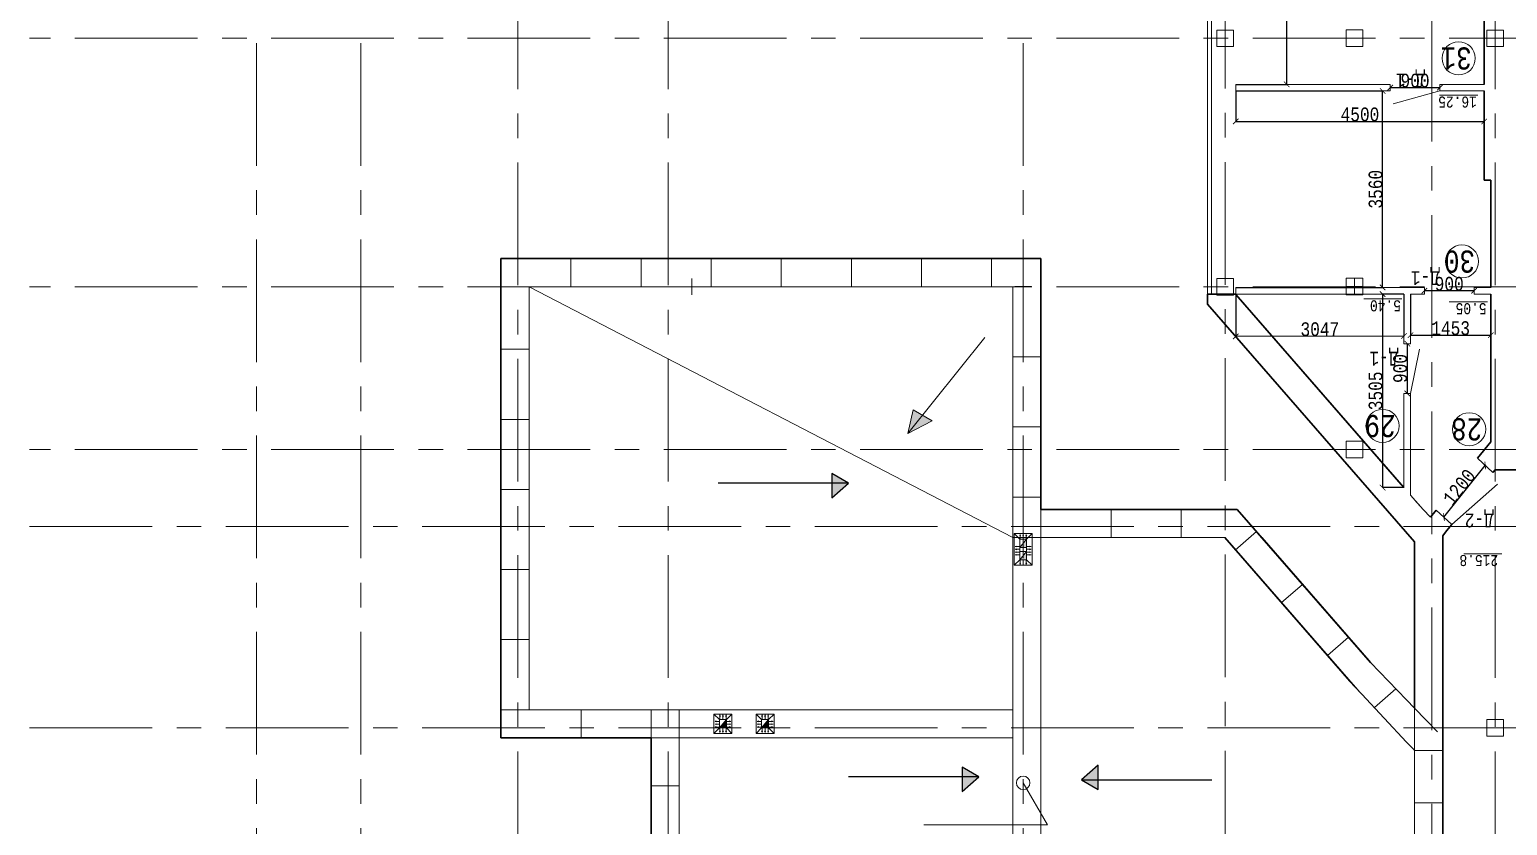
# Model space of a CAD drawing. Header units: millimetres. Extents: x -689206 to 4969298, y -1019800 to 703299.
# Drawn here: x 332347 to 359119, y -940969 to -926549 of the extents above; entities that cross this region are included whole.
import ezdxf

# ---------------------------------------------------------------- set-up
doc = ezdxf.new("R2010")
doc.units = ezdxf.units.MM
doc.linetypes.add('JIS_02_4.0', pattern=[5.5, 4, -1.5])
doc.linetypes.add('осеваяX2', pattern=[101.6, 63.5, -12.7, 12.7, -12.7])
doc.layers.add('кровля', color=211, linetype='Continuous')
doc.layers.add('четотам', color=7, linetype='Continuous')
for name, color, linetype, lineweight in [('несущие', 7, 'Continuous', 30), ('РАЗМЕРЫ', 7, 'Continuous', 9), ('сваи', 7, 'JIS_02_4.0', 30), ('стены', 7, 'Continuous', 20)]:
    doc.layers.add(name, color=color, linetype=linetype, lineweight=lineweight)
doc.styles.add('Аннотативный', font='isocteur.ttf', dxfattribs={"width": 0.7, "height": 250})
doc.dimstyles.new('Аннотативный', dxfattribs={"dimscale": 0, "dimtxt": 250, "dimasz": 100, "dimexe": 1.25, "dimexo": 0.625, "dimtad": 1, "dimdec": 0, "dimtxsty": 'Аннотативный', "dimblk": 'ARCHTICK', "dimcen": 2.5, "dimadec": 0, "dimazin": 0, "dimtfac": 1, "dimtdec": 0, "dimtmove": 0, "dimatfit": 3, "dimfxl": 1, "dimarcsym": 0})

# ---------------------------------------------------------------- blocks, each defined once
blk = doc.blocks.new('_ArchTick')
at = {"color": 0, "linetype": 'ByBlock', "const_width": 0.15}
blk.add_lwpolyline([(-0.5, -0.5), (0.5, 0.5)], dxfattribs=at)
blk = doc.blocks.new('*D4292')
at = {"layer": 'Defpoints', "color": 0, "lineweight": 5, "transparency": 16777216}
for p in [(357244, -931342), (356857, -934848), (357244, -934848)]:
    blk.add_point(p, dxfattribs=at)
at = {"layer": 'стены', "color": 0, "lineweight": -2, "transparency": 16777216}
for p, q in [((357243, -931342), (356855, -931342)), ((356857, -931342), (356857, -934848)), ((357243, -934848), (356855, -934848))]:
    blk.add_line(p, q, dxfattribs=at)
at = {"layer": 'стены', "color": 0, "lineweight": -2, "transparency": 16777216, "xscale": 100, "yscale": 100, "zscale": 100}
for p, rotation in [((356857, -931342), 90), ((356857, -934848), 270)]:
    blk.add_blockref('_ArchTick', p, dxfattribs=dict(at, rotation=rotation))
at = {"layer": 'стены', "color": 0, "lineweight": 5, "transparency": 16777216, "insert": (356731, -933095), "char_height": 250, "attachment_point": 5, "rotation": 90, "style": 'Аннотативный'}
blk.add_mtext('3505', dxfattribs=at)
blk = doc.blocks.new('*D4293')
at = {"layer": 'Defpoints', "color": 0, "lineweight": 5, "transparency": 16777216}
for p in [(354197, -931349), (357244, -931342), (354198, -932109)]:
    blk.add_point(p, dxfattribs=at)
at = {"layer": 'стены', "color": 0, "lineweight": -2, "transparency": 16777216}
for p, q in [((354197, -931350), (354198, -932110)), ((357244, -931343), (357245, -932104)), ((357245, -932102), (354198, -932109))]:
    blk.add_line(p, q, dxfattribs=at)
at = {"layer": 'стены', "color": 0, "lineweight": -2, "transparency": 16777216, "xscale": 100, "yscale": 100, "zscale": 100}
for p, rotation in [((354198, -932109), 180.1306317100901), ((357245, -932102), 0.13063171009013)]:
    blk.add_blockref('_ArchTick', p, dxfattribs=dict(at, rotation=rotation))
at = {"layer": 'стены', "color": 0, "lineweight": 5, "transparency": 16777216, "insert": (355721, -931980), "char_height": 250, "attachment_point": 5, "rotation": 0.1306, "style": 'Аннотативный'}
blk.add_mtext('3047', dxfattribs=at)
blk = doc.blocks.new('*D4294')
at = {"layer": 'Defpoints', "color": 0, "lineweight": 5, "transparency": 16777216}
for p in [(357364, -931342), (358817, -931342), (358817, -932086)]:
    blk.add_point(p, dxfattribs=at)
at = {"layer": 'стены', "color": 0, "lineweight": -2, "transparency": 16777216}
for p, q in [((357364, -931343), (357364, -932087)), ((358817, -931343), (358817, -932087)), ((357364, -932086), (358817, -932086))]:
    blk.add_line(p, q, dxfattribs=at)
at = {"layer": 'стены', "color": 0, "lineweight": -2, "transparency": 16777216, "xscale": 100, "yscale": 100, "zscale": 100, "rotation": 180}
blk.add_blockref('_ArchTick', (357364, -932086), dxfattribs=at)
at = {"layer": 'стены', "color": 0, "lineweight": -2, "transparency": 16777216, "xscale": 100, "yscale": 100, "zscale": 100}
blk.add_blockref('_ArchTick', (358817, -932086), dxfattribs=at)
at = {"layer": 'стены', "color": 0, "lineweight": 5, "transparency": 16777216, "insert": (358090, -931960), "char_height": 250, "attachment_point": 5, "style": 'Аннотативный'}
blk.add_mtext('1453', dxfattribs=at)
blk = doc.blocks.new('*D4295')
at = {"layer": 'Defpoints', "color": 0, "lineweight": 5, "transparency": 16777216}
for p in [(354197, -927662), (356857, -927662), (354197, -931222)]:
    blk.add_point(p, dxfattribs=at)
at = {"layer": 'стены', "color": 0, "lineweight": -2, "transparency": 16777216}
for p, q in [((354197, -927662), (356858, -927662)), ((356857, -931222), (356857, -927662)), ((354197, -931222), (356858, -931222))]:
    blk.add_line(p, q, dxfattribs=at)
at = {"layer": 'стены', "color": 0, "lineweight": -2, "transparency": 16777216, "xscale": 100, "yscale": 100, "zscale": 100}
for p, rotation in [((356857, -927662), 90), ((356857, -931222), 270)]:
    blk.add_blockref('_ArchTick', p, dxfattribs=dict(at, rotation=rotation))
at = {"layer": 'стены', "color": 0, "lineweight": 5, "transparency": 16777216, "insert": (356731, -929442), "char_height": 250, "attachment_point": 5, "rotation": 90, "style": 'Аннотативный'}
blk.add_mtext('3560', dxfattribs=at)
blk = doc.blocks.new('*D4296')
at = {"layer": 'Defpoints', "color": 0, "lineweight": 5, "transparency": 16777216}
for p in [(354197, -927662), (358697, -927662), (358697, -928214)]:
    blk.add_point(p, dxfattribs=at)
at = {"layer": 'стены', "color": 0, "lineweight": -2, "transparency": 16777216}
for p, q in [((354197, -927662), (354197, -928215)), ((358697, -927662), (358697, -928215)), ((354197, -928214), (358697, -928214))]:
    blk.add_line(p, q, dxfattribs=at)
at = {"layer": 'стены', "color": 0, "lineweight": -2, "transparency": 16777216, "xscale": 100, "yscale": 100, "zscale": 100, "rotation": 180}
blk.add_blockref('_ArchTick', (354197, -928214), dxfattribs=at)
at = {"layer": 'стены', "color": 0, "lineweight": -2, "transparency": 16777216, "xscale": 100, "yscale": 100, "zscale": 100}
blk.add_blockref('_ArchTick', (358697, -928214), dxfattribs=at)
at = {"layer": 'стены', "color": 0, "lineweight": 5, "transparency": 16777216, "insert": (356447, -928088), "char_height": 250, "attachment_point": 5, "style": 'Аннотативный'}
blk.add_mtext('4500', dxfattribs=at)
blk = doc.blocks.new('*D4302')
at = {"layer": 'Defpoints', "color": 0, "lineweight": 5, "transparency": 16777216}
for p in [(357304, -932240), (357304, -933140), (357304, -933140)]:
    blk.add_point(p, dxfattribs=at)
at = {"layer": 'стены', "color": 0, "lineweight": -2, "transparency": 16777216}
for p, q in [((357303, -932240), (357302, -932240)), ((357304, -932240), (357304, -933140)), ((357303, -933140), (357302, -933140))]:
    blk.add_line(p, q, dxfattribs=at)
at = {"layer": 'стены', "color": 0, "lineweight": -2, "transparency": 16777216, "xscale": 100, "yscale": 100, "zscale": 100}
for p, rotation in [((357304, -932240), 90), ((357304, -933140), 270)]:
    blk.add_blockref('_ArchTick', p, dxfattribs=dict(at, rotation=rotation))
at = {"layer": 'стены', "color": 0, "lineweight": 5, "transparency": 16777216, "insert": (357178, -932690), "char_height": 250, "attachment_point": 5, "rotation": 90, "style": 'Аннотативный'}
blk.add_mtext('900', dxfattribs=at)
blk = doc.blocks.new('*D4303')
at = {"layer": 'Defpoints', "color": 0, "lineweight": 5, "transparency": 16777216}
for p in [(357614, -931282), (357614, -931282), (358514, -931282)]:
    blk.add_point(p, dxfattribs=at)
at = {"layer": 'стены', "color": 0, "lineweight": -2, "transparency": 16777216}
for p, q in [((357614, -931282), (357614, -931281)), ((358514, -931282), (357614, -931282)), ((358514, -931282), (358514, -931281))]:
    blk.add_line(p, q, dxfattribs=at)
at = {"layer": 'стены', "color": 0, "lineweight": -2, "transparency": 16777216, "xscale": 100, "yscale": 100, "zscale": 100, "rotation": 180}
blk.add_blockref('_ArchTick', (357614, -931282), dxfattribs=at)
at = {"layer": 'стены', "color": 0, "lineweight": -2, "transparency": 16777216, "xscale": 100, "yscale": 100, "zscale": 100}
blk.add_blockref('_ArchTick', (358514, -931282), dxfattribs=at)
at = {"layer": 'стены', "color": 0, "lineweight": 5, "transparency": 16777216, "insert": (358064, -931157), "char_height": 250, "attachment_point": 5, "style": 'Аннотативный'}
blk.add_mtext('900', dxfattribs=at)
blk = doc.blocks.new('*D4304')
at = {"layer": 'Defpoints', "color": 0, "lineweight": 5, "transparency": 16777216}
for p in [(356995, -927602), (356995, -927602), (357895, -927602)]:
    blk.add_point(p, dxfattribs=at)
at = {"layer": 'стены', "color": 0, "lineweight": -2, "transparency": 16777216}
for p, q in [((356995, -927601), (356995, -927601)), ((357895, -927602), (356995, -927602)), ((357895, -927601), (357895, -927601))]:
    blk.add_line(p, q, dxfattribs=at)
at = {"layer": 'стены', "color": 0, "lineweight": -2, "transparency": 16777216, "xscale": 100, "yscale": 100, "zscale": 100, "rotation": 180}
blk.add_blockref('_ArchTick', (356995, -927602), dxfattribs=at)
at = {"layer": 'стены', "color": 0, "lineweight": -2, "transparency": 16777216, "xscale": 100, "yscale": 100, "zscale": 100}
blk.add_blockref('_ArchTick', (357895, -927602), dxfattribs=at)
at = {"layer": 'стены', "color": 0, "lineweight": 5, "transparency": 16777216, "insert": (357445, -927476), "char_height": 250, "attachment_point": 5, "style": 'Аннотативный'}
blk.add_mtext('900', dxfattribs=at)
blk = doc.blocks.new('*D4350')
at = {"layer": 'Defpoints', "color": 0, "linetype": 'ByBlock', "lineweight": 5, "transparency": 16777216}
for p in [(358717, -934446), (358717, -934446), (357969, -935385)]:
    blk.add_point(p, dxfattribs=at)
at = {"layer": 'РАЗМЕРЫ', "color": 0, "linetype": 'ByBlock', "lineweight": -2, "transparency": 16777216}
for p, q in [((357969, -935385), (358717, -934446)), ((358717, -934446), (358716, -934445)), ((357969, -935384), (357968, -935384))]:
    blk.add_line(p, q, dxfattribs=at)
at = {"layer": 'РАЗМЕРЫ', "color": 0, "linetype": 'ByBlock', "lineweight": -2, "transparency": 16777216, "xscale": 100, "yscale": 100, "zscale": 100}
for p, rotation in [((358717, -934446), 51.4509004061671), ((357969, -935385), 231.4509004061671)]:
    blk.add_blockref('_ArchTick', p, dxfattribs=dict(at, rotation=rotation))
at = {"layer": 'РАЗМЕРЫ', "color": 0, "linetype": 'ByBlock', "lineweight": 5, "transparency": 16777216, "insert": (358245, -934837), "char_height": 250, "attachment_point": 5, "rotation": 51.4509, "style": 'Аннотативный'}
blk.add_mtext('1200', dxfattribs=at)
blk = doc.blocks.new('*D4373')
at = {"layer": 'Defpoints', "color": 0, "linetype": 'ByBlock', "lineweight": 5, "transparency": 16777216}
for p in [(353687, -923906), (354197, -927542), (355119, -927542)]:
    blk.add_point(p, dxfattribs=at)
at = {"layer": 'РАЗМЕРЫ', "color": 0, "linetype": 'ByBlock', "lineweight": -2, "transparency": 16777216}
for p, q in [((353687, -923906), (355120, -923906)), ((355119, -923906), (355119, -927542)), ((354197, -927542), (355120, -927542))]:
    blk.add_line(p, q, dxfattribs=at)
at = {"layer": 'РАЗМЕРЫ', "color": 0, "linetype": 'ByBlock', "lineweight": -2, "transparency": 16777216, "xscale": 100, "yscale": 100, "zscale": 100}
for p, rotation in [((355119, -923906), 90), ((355119, -927542), 270)]:
    blk.add_blockref('_ArchTick', p, dxfattribs=dict(at, rotation=rotation))
at = {"layer": 'РАЗМЕРЫ', "color": 0, "linetype": 'ByBlock', "lineweight": 5, "transparency": 16777216, "insert": (354993, -925724), "char_height": 250, "attachment_point": 5, "rotation": 90, "style": 'Аннотативный'}
blk.add_mtext('3640', dxfattribs=at)

msp = doc.modelspace()

# ---------------------------------------------------------------- hatches: boundary and pattern name
at = {"layer": 'кровля', "lineweight": 15}
h = msp.add_hatch(color=7, dxfattribs=at)
h.dxf.hatch_style = 1
h.paths.add_polyline_path([(350202.8, -935914.5), (350226.4, -935922.6), (350226.4, -935914.5)])
h.paths.add_polyline_path([(350202.8, -935914.5), (350226.4, -935914.5), (350226.4, -935906.4)])
h = msp.add_hatch(color=7, dxfattribs=at)
h.dxf.hatch_style = 1
h.paths.add_polyline_path([(350226.4, -935965.7), (350226.4, -935957.6), (350202.8, -935965.7)])
h.paths.add_polyline_path([(350226.4, -935973.9), (350226.4, -935965.7), (350202.8, -935965.7)])
h = msp.add_hatch(color=7, dxfattribs=at)
h.dxf.hatch_style = 1
h.paths.add_polyline_path([(350291.4, -935720.8), (350299.6, -935720.8), (350291.4, -935697.2)])
h.paths.add_polyline_path([(350283.3, -935720.8), (350291.4, -935720.8), (350291.4, -935697.2)])
h = msp.add_hatch(color=7, dxfattribs=at)
h.dxf.hatch_style = 1
h.paths.add_polyline_path([(350346.7, -935697.2), (350338.6, -935720.8), (350346.7, -935720.8)])
h.paths.add_polyline_path([(350346.7, -935697.2), (350346.7, -935720.8), (350354.9, -935720.8)])
h = msp.add_hatch(color=7, dxfattribs=at)
h.dxf.hatch_style = 1
h.paths.add_polyline_path([(350402, -935697.2), (350393.9, -935720.8), (350402, -935720.8)])
h.paths.add_polyline_path([(350402, -935697.2), (350402, -935720.8), (350410.2, -935720.8)])
h = msp.add_hatch(color=7, dxfattribs=at)
h.dxf.hatch_style = 1
h.paths.add_polyline_path([(350467.1, -935914.5), (350467.1, -935922.6), (350490.7, -935914.5)])
h.paths.add_polyline_path([(350467.1, -935906.4), (350467.1, -935914.5), (350490.7, -935914.5)])
h = msp.add_hatch(color=7, dxfattribs=at)
h.dxf.hatch_style = 1
h.paths.add_polyline_path([(350490.7, -935965.7), (350467.1, -935957.6), (350467.1, -935965.7)])
h.paths.add_polyline_path([(350490.7, -935965.7), (350467.1, -935965.7), (350467.1, -935973.9)])
h = msp.add_hatch(color=7, dxfattribs=at)
h.dxf.hatch_style = 1
h.paths.add_polyline_path([(350226.4, -936017), (350226.4, -936008.9), (350202.8, -936017)])
h.paths.add_polyline_path([(350226.4, -936025.1), (350226.4, -936017), (350202.8, -936017)])
h = msp.add_hatch(color=7, dxfattribs=at)
h.dxf.hatch_style = 1
h.paths.add_polyline_path([(350226.4, -936066.8), (350226.4, -936058.6), (350202.8, -936066.8)])
h.paths.add_polyline_path([(350226.4, -936074.9), (350226.4, -936066.8), (350202.8, -936066.8)])
h = msp.add_hatch(color=7, dxfattribs=at)
h.dxf.hatch_style = 1
h.paths.add_polyline_path([(350291.4, -936241.1), (350299.6, -936217.5), (350291.4, -936217.5)])
h.paths.add_polyline_path([(350291.4, -936241.1), (350291.4, -936217.5), (350283.3, -936217.5)])
h = msp.add_hatch(color=7, dxfattribs=at)
h.dxf.hatch_style = 1
h.paths.add_polyline_path([(350346.7, -936217.5), (350338.6, -936217.5), (350346.7, -936241.1)])
h.paths.add_polyline_path([(350354.9, -936217.5), (350346.7, -936217.5), (350346.7, -936241.1)])
h = msp.add_hatch(color=7, dxfattribs=at)
h.dxf.hatch_style = 1
h.paths.add_polyline_path([(350402, -936217.5), (350393.9, -936217.5), (350402, -936241.1)])
h.paths.add_polyline_path([(350410.2, -936217.5), (350402, -936217.5), (350402, -936241.1)])
h = msp.add_hatch(color=7, dxfattribs=at)
h.dxf.hatch_style = 1
h.paths.add_polyline_path([(350490.7, -936017), (350467.1, -936008.9), (350467.1, -936017)])
h.paths.add_polyline_path([(350490.7, -936017), (350467.1, -936017), (350467.1, -936025.1)])
h = msp.add_hatch(color=7, dxfattribs=at)
h.dxf.hatch_style = 1
h.paths.add_polyline_path([(350490.7, -936066.8), (350467.1, -936058.6), (350467.1, -936066.8)])
h.paths.add_polyline_path([(350490.7, -936066.8), (350467.1, -936066.8), (350467.1, -936074.9)])
at = {"layer": 'кровля', "lineweight": 15, "true_color": 0x000000}
h = msp.add_hatch(color=18, dxfattribs=at)
h.dxf.hatch_style = 1
h.paths.add_polyline_path([(344763.8, -939083), (344787.5, -939091.1), (344787.5, -939083)])
h.paths.add_polyline_path([(344763.8, -939083), (344787.5, -939083), (344787.5, -939074.8)])
h = msp.add_hatch(color=18, dxfattribs=at)
h.dxf.hatch_style = 1
h.paths.add_polyline_path([(344787.5, -939134.2), (344787.5, -939126.1), (344763.8, -939134.2)])
h.paths.add_polyline_path([(344787.5, -939142.4), (344787.5, -939134.2), (344763.8, -939134.2)])
h = msp.add_hatch(color=18, dxfattribs=at)
h.dxf.hatch_style = 1
h.paths.add_polyline_path([(344852.5, -938990.8), (344860.6, -938990.8), (344852.5, -938967.2)])
h.paths.add_polyline_path([(344844.4, -938990.8), (344852.5, -938990.8), (344852.5, -938967.2)])
h = msp.add_hatch(color=18, dxfattribs=at)
h.dxf.hatch_style = 1
h.paths.add_polyline_path([(344899.7, -938990.8), (344907.8, -938990.8), (344907.8, -938967.2)])
h.paths.add_polyline_path([(344907.8, -938990.8), (344915.9, -938990.8), (344907.8, -938967.2)])
h = msp.add_hatch(color=18, dxfattribs=at)
h.dxf.hatch_style = 1
h.paths.add_polyline_path([(344954.9, -938990.8), (344963.1, -938990.8), (344963.1, -938967.2)])
h.paths.add_polyline_path([(344963.1, -938990.8), (344971.2, -938990.8), (344963.1, -938967.2)])
h = msp.add_hatch(color=18, dxfattribs=at)
h.dxf.hatch_style = 1
h.paths.add_polyline_path([(345028.1, -939083), (345028.1, -939091.1), (345051.8, -939083)])
h.paths.add_polyline_path([(345028.1, -939074.8), (345028.1, -939083), (345051.8, -939083)])
h = msp.add_hatch(color=18, dxfattribs=at)
h.dxf.hatch_style = 1
h.paths.add_polyline_path([(345051.8, -939134.2), (345028.1, -939126.1), (345028.1, -939134.2)])
h.paths.add_polyline_path([(345051.8, -939134.2), (345028.1, -939134.2), (345028.1, -939142.4)])
h = msp.add_hatch(color=18, dxfattribs=at)
h.dxf.hatch_style = 1
h.paths.add_polyline_path([(345526.8, -939083), (345550.5, -939091.1), (345550.5, -939083)])
h.paths.add_polyline_path([(345526.8, -939083), (345550.5, -939083), (345550.5, -939074.8)])
h = msp.add_hatch(color=18, dxfattribs=at)
h.dxf.hatch_style = 1
h.paths.add_polyline_path([(345550.5, -939134.2), (345550.5, -939126.1), (345526.8, -939134.2)])
h.paths.add_polyline_path([(345550.5, -939142.4), (345550.5, -939134.2), (345526.8, -939134.2)])
h = msp.add_hatch(color=18, dxfattribs=at)
h.dxf.hatch_style = 1
h.paths.add_polyline_path([(345615.5, -938990.8), (345623.6, -938990.8), (345615.5, -938967.2)])
h.paths.add_polyline_path([(345607.4, -938990.8), (345615.5, -938990.8), (345615.5, -938967.2)])
h = msp.add_hatch(color=18, dxfattribs=at)
h.dxf.hatch_style = 1
h.paths.add_polyline_path([(345662.7, -938990.8), (345670.8, -938990.8), (345670.8, -938967.2)])
h.paths.add_polyline_path([(345670.8, -938990.8), (345678.9, -938990.8), (345670.8, -938967.2)])
h = msp.add_hatch(color=18, dxfattribs=at)
h.dxf.hatch_style = 1
h.paths.add_polyline_path([(345717.9, -938990.8), (345726.1, -938990.8), (345726.1, -938967.2)])
h.paths.add_polyline_path([(345726.1, -938990.8), (345734.2, -938990.8), (345726.1, -938967.2)])
h = msp.add_hatch(color=18, dxfattribs=at)
h.dxf.hatch_style = 1
h.paths.add_polyline_path([(345791.1, -939083), (345791.1, -939091.1), (345814.8, -939083)])
h.paths.add_polyline_path([(345791.1, -939074.8), (345791.1, -939083), (345814.8, -939083)])
h = msp.add_hatch(color=18, dxfattribs=at)
h.dxf.hatch_style = 1
h.paths.add_polyline_path([(345814.8, -939134.2), (345791.1, -939126.1), (345791.1, -939134.2)])
h.paths.add_polyline_path([(345814.8, -939134.2), (345791.1, -939134.2), (345791.1, -939142.4)])
h = msp.add_hatch(color=18, dxfattribs=at)
h.dxf.hatch_style = 1
h.paths.add_polyline_path([(344787.5, -939185.5), (344787.5, -939177.3), (344763.8, -939185.5)])
h.paths.add_polyline_path([(344787.5, -939193.6), (344787.5, -939185.5), (344763.8, -939185.5)])
h = msp.add_hatch(color=18, dxfattribs=at)
h.dxf.hatch_style = 1
h.paths.add_polyline_path([(344852.5, -939284.8), (344860.6, -939261.2), (344852.5, -939261.2)])
h.paths.add_polyline_path([(344852.5, -939284.8), (344852.5, -939261.2), (344844.4, -939261.2)])
h = msp.add_hatch(color=18, dxfattribs=at)
h.dxf.hatch_style = 1
h.paths.add_polyline_path([(344907.8, -939261.2), (344899.7, -939261.2), (344907.8, -939284.8)])
h.paths.add_polyline_path([(344915.9, -939261.2), (344907.8, -939261.2), (344907.8, -939284.8)])
h = msp.add_hatch(color=18, dxfattribs=at)
h.dxf.hatch_style = 1
h.paths.add_polyline_path([(344963.1, -939261.2), (344954.9, -939261.2), (344963.1, -939284.8)])
h.paths.add_polyline_path([(344971.2, -939261.2), (344963.1, -939261.2), (344963.1, -939284.8)])
h = msp.add_hatch(color=18, dxfattribs=at)
h.dxf.hatch_style = 1
h.paths.add_polyline_path([(345051.8, -939185.5), (345028.1, -939177.3), (345028.1, -939185.5)])
h.paths.add_polyline_path([(345051.8, -939185.5), (345028.1, -939185.5), (345028.1, -939193.6)])
h = msp.add_hatch(color=18, dxfattribs=at)
h.dxf.hatch_style = 1
h.paths.add_polyline_path([(345550.5, -939185.5), (345550.5, -939177.3), (345526.8, -939185.5)])
h.paths.add_polyline_path([(345550.5, -939193.6), (345550.5, -939185.5), (345526.8, -939185.5)])
h = msp.add_hatch(color=18, dxfattribs=at)
h.dxf.hatch_style = 1
h.paths.add_polyline_path([(345615.5, -939284.8), (345623.6, -939261.2), (345615.5, -939261.2)])
h.paths.add_polyline_path([(345615.5, -939284.8), (345615.5, -939261.2), (345607.4, -939261.2)])
h = msp.add_hatch(color=18, dxfattribs=at)
h.dxf.hatch_style = 1
h.paths.add_polyline_path([(345670.8, -939261.2), (345662.7, -939261.2), (345670.8, -939284.8)])
h.paths.add_polyline_path([(345678.9, -939261.2), (345670.8, -939261.2), (345670.8, -939284.8)])
h = msp.add_hatch(color=18, dxfattribs=at)
h.dxf.hatch_style = 1
h.paths.add_polyline_path([(345726.1, -939261.2), (345717.9, -939261.2), (345726.1, -939284.8)])
h.paths.add_polyline_path([(345734.2, -939261.2), (345726.1, -939261.2), (345726.1, -939284.8)])
h = msp.add_hatch(color=18, dxfattribs=at)
h.dxf.hatch_style = 1
h.paths.add_polyline_path([(345814.8, -939185.5), (345791.1, -939177.3), (345791.1, -939185.5)])
h.paths.add_polyline_path([(345814.8, -939185.5), (345791.1, -939185.5), (345791.1, -939193.6)])
at = {"layer": 'РАЗМЕРЫ', "lineweight": 20, "ltscale": 150}
h = msp.add_hatch(color=256, dxfattribs=at)
h.dxf.hatch_style = 1
h.paths.add_polyline_path([(350284.2, -936156), (350409.2, -936156), (350409.2, -936006)])
h.paths.add_polyline_path([(350284.2, -935932.3), (350409.2, -935932.3), (350409.2, -935782.3)])
h = msp.add_hatch(color=256, dxfattribs=at)
h.dxf.hatch_style = 1
h.paths.add_polyline_path([(344845.3, -939201), (344970.3, -939201), (344970.3, -939051)])
h = msp.add_hatch(color=256, dxfattribs=at)
h.dxf.hatch_style = 1
h.paths.add_polyline_path([(345608.3, -939201), (345733.3, -939201), (345733.3, -939051)])
at = {"layer": 'сваи', "lineweight": 20, "ltscale": 15000}
h = msp.add_hatch(color=256, dxfattribs=at)
h.dxf.hatch_style = 1
h.paths.add_polyline_path([(348486.9, -952893), (348587.8, -952718.2), (348254.7, -952450.2)])
h.paths.add_polyline_path([(348587.8, -952718.2), (348684.7, -952550.2), (348254.7, -952450.2)])
h.paths.add_polyline_path([(346879.2, -951600.2), (347183.2, -951600.2), (346879.2, -951424.7)])
h.paths.add_polyline_path([(346879.2, -951865), (347183.2, -951600.2), (346879.2, -951600.2)])
h.paths.add_polyline_path([(348691.1, -946179.2), (349059.5, -945907.4), (348691.1, -945907.4)])
h.paths.add_polyline_path([(348691.1, -945907.4), (349059.5, -945907.4), (348691.1, -945694.7)])
h.paths.add_polyline_path([(352017.6, -946228.5), (352017.6, -945952.1), (351539, -945952.1)])
h.paths.add_polyline_path([(351539, -945952.1), (352017.6, -945952.1), (352017.6, -945716.7)])
h.paths.add_polyline_path([(349239.2, -940090.2), (349543.2, -940090.2), (349239.2, -939914.7)])
h.paths.add_polyline_path([(349239.2, -940355), (349543.2, -940090.2), (349239.2, -940090.2)])
h.paths.add_polyline_path([(351705.9, -940317.4), (351705.9, -940141.9), (351401.9, -940141.9)])
h.paths.add_polyline_path([(351401.9, -940141.9), (351705.9, -940141.9), (351705.9, -939877.1)])
h.paths.add_polyline_path([(346879.2, -935035), (347183.2, -934770.2), (346879.2, -934770.2)])
h.paths.add_polyline_path([(346879.2, -934770.2), (347183.2, -934770.2), (346879.2, -934594.7)])
h.paths.add_polyline_path([(348254.7, -933870.2), (348697.5, -933638.1), (348522.7, -933537.2)])
h.paths.add_polyline_path([(348254.7, -933870.2), (348522.7, -933537.2), (348354.7, -933440.2)])

# ---------------------------------------------------------------- linework, layer by layer
at = {"layer": 'кровля', "color": 7, "lineweight": 15}
for p, q in [((350284.2, -935782.3), (350184.2, -935682.3)), ((350409.2, -935782.3), (350509.2, -935682.3)), ((350202.8, -935914.5), (350226.4, -935906.4)), ((350272.8, -935914.5), (350202.8, -935914.5)), ((350202.8, -935914.5), (350226.4, -935922.6)), ((350202.8, -935965.7), (350226.4, -935957.6)), ((350226.4, -935906.4), (350226.4, -935914.5)), ((350226.4, -935922.6), (350226.4, -935914.5)), ((350226.4, -935957.6), (350226.4, -935965.7)), ((350291.4, -935697.2), (350283.3, -935720.8)), ((350283.3, -935720.8), (350291.4, -935720.8)), ((350291.4, -935767.2), (350291.4, -935697.2)), ((350291.4, -935697.2), (350299.6, -935720.8)), ((350299.6, -935720.8), (350291.4, -935720.8)), ((350346.7, -935697.2), (350338.6, -935720.8)), ((350346.7, -935767.2), (350346.7, -935697.2)), ((350346.7, -935697.2), (350354.9, -935720.8)), ((350402, -935697.2), (350393.9, -935720.8)), ((350393.9, -935720.8), (350402, -935720.8)), ((350402, -935767.2), (350402, -935697.2)), ((350402, -935697.2), (350410.2, -935720.8)), ((350410.2, -935720.8), (350402, -935720.8)), ((350420.7, -935914.5), (350490.7, -935914.5)), ((350490.7, -935914.5), (350467.1, -935906.4)), ((350467.1, -935906.4), (350467.1, -935914.5)), ((350490.7, -935914.5), (350467.1, -935922.6)), ((350467.1, -935922.6), (350467.1, -935914.5)), ((350490.7, -935965.7), (350467.1, -935957.6)), ((350467.1, -935957.6), (350467.1, -935965.7)), ((350284.2, -936156), (350184.2, -936256)), ((350272.8, -935965.7), (350202.8, -935965.7)), ((350202.8, -935965.7), (350226.4, -935973.9)), ((350202.8, -936017), (350226.4, -936008.9)), ((350272.8, -936017), (350202.8, -936017)), ((350202.8, -936017), (350226.4, -936025.1)), ((350202.8, -936066.8), (350226.4, -936058.6)), ((350272.8, -936066.8), (350202.8, -936066.8)), ((350202.8, -936066.8), (350226.4, -936074.9)), ((350226.4, -935973.9), (350226.4, -935965.7)), ((350226.4, -936008.9), (350226.4, -936017)), ((350226.4, -936025.1), (350226.4, -936017)), ((350226.4, -936058.6), (350226.4, -936066.8)), ((350226.4, -936074.9), (350226.4, -936066.8)), ((350291.4, -936241.1), (350283.3, -936217.5)), ((350283.3, -936217.5), (350291.4, -936217.5)), ((350291.4, -936171.1), (350291.4, -936241.1)), ((350291.4, -936241.1), (350299.6, -936217.5)), ((350299.6, -936217.5), (350291.4, -936217.5)), ((350338.6, -936217.5), (350346.7, -936217.5)), ((350346.7, -936171.1), (350346.7, -936241.1)), ((350354.9, -936217.5), (350346.7, -936217.5)), ((350402, -936241.1), (350393.9, -936217.5)), ((350393.9, -936217.5), (350402, -936217.5)), ((350402, -936171.1), (350402, -936241.1)), ((350402, -936241.1), (350410.2, -936217.5)), ((350410.2, -936217.5), (350402, -936217.5)), ((350409.2, -936156), (350509.2, -936256)), ((350420.7, -935965.7), (350490.7, -935965.7)), ((350420.7, -936017), (350490.7, -936017)), ((350420.7, -936066.8), (350490.7, -936066.8)), ((350490.7, -935965.7), (350467.1, -935973.9)), ((350467.1, -935973.9), (350467.1, -935965.7)), ((350490.7, -936017), (350467.1, -936008.9)), ((350467.1, -936008.9), (350467.1, -936017)), ((350490.7, -936017), (350467.1, -936025.1)), ((350467.1, -936025.1), (350467.1, -936017)), ((350490.7, -936066.8), (350467.1, -936058.6)), ((350467.1, -936058.6), (350467.1, -936066.8)), ((350490.7, -936066.8), (350467.1, -936074.9)), ((350467.1, -936074.9), (350467.1, -936066.8))]:
    msp.add_line(p, q, dxfattribs=at)
at = {"layer": 'кровля', "color": 18, "lineweight": 15, "true_color": 0x000000}
for p, q in [((344845.3, -939051), (344745.3, -938951)), ((344763.8, -939083), (344787.5, -939074.8)), ((344833.8, -939083), (344763.8, -939083)), ((344763.8, -939083), (344787.5, -939091.1)), ((344763.8, -939134.2), (344787.5, -939126.1)), ((344833.8, -939134.2), (344763.8, -939134.2)), ((344763.8, -939134.2), (344787.5, -939142.4)), ((344787.5, -939074.8), (344787.5, -939083)), ((344787.5, -939091.1), (344787.5, -939083)), ((344787.5, -939126.1), (344787.5, -939134.2)), ((344787.5, -939142.4), (344787.5, -939134.2)), ((344852.5, -938967.2), (344844.4, -938990.8)), ((344844.4, -938990.8), (344852.5, -938990.8)), ((344852.5, -939037.2), (344852.5, -938967.2)), ((344852.5, -938967.2), (344860.6, -938990.8)), ((344860.6, -938990.8), (344852.5, -938990.8)), ((344907.8, -938967.2), (344899.7, -938990.8)), ((344899.7, -938990.8), (344907.8, -938990.8)), ((344907.8, -939037.2), (344907.8, -938967.2)), ((344907.8, -938967.2), (344915.9, -938990.8)), ((344915.9, -938990.8), (344907.8, -938990.8)), ((344963.1, -938967.2), (344954.9, -938990.8)), ((344954.9, -938990.8), (344963.1, -938990.8)), ((344963.1, -939037.2), (344963.1, -938967.2)), ((344963.1, -938967.2), (344971.2, -938990.8)), ((344971.2, -938990.8), (344963.1, -938990.8)), ((344970.3, -939051), (345070.3, -938951)), ((344981.8, -939083), (345051.8, -939083)), ((344981.8, -939134.2), (345051.8, -939134.2)), ((345051.8, -939083), (345028.1, -939074.8)), ((345028.1, -939074.8), (345028.1, -939083)), ((345051.8, -939083), (345028.1, -939091.1)), ((345028.1, -939091.1), (345028.1, -939083)), ((345051.8, -939134.2), (345028.1, -939126.1)), ((345028.1, -939126.1), (345028.1, -939134.2)), ((345051.8, -939134.2), (345028.1, -939142.4)), ((345028.1, -939142.4), (345028.1, -939134.2)), ((345608.3, -939051), (345508.3, -938951)), ((345526.8, -939083), (345550.5, -939074.8)), ((345596.8, -939083), (345526.8, -939083)), ((345526.8, -939083), (345550.5, -939091.1)), ((345526.8, -939134.2), (345550.5, -939126.1)), ((345596.8, -939134.2), (345526.8, -939134.2)), ((345526.8, -939134.2), (345550.5, -939142.4)), ((345550.5, -939074.8), (345550.5, -939083)), ((345550.5, -939091.1), (345550.5, -939083)), ((345550.5, -939126.1), (345550.5, -939134.2)), ((345550.5, -939142.4), (345550.5, -939134.2)), ((345615.5, -938967.2), (345607.4, -938990.8)), ((345607.4, -938990.8), (345615.5, -938990.8)), ((345615.5, -939037.2), (345615.5, -938967.2)), ((345615.5, -938967.2), (345623.6, -938990.8)), ((345623.6, -938990.8), (345615.5, -938990.8)), ((345670.8, -938967.2), (345662.7, -938990.8)), ((345662.7, -938990.8), (345670.8, -938990.8)), ((345670.8, -939037.2), (345670.8, -938967.2)), ((345670.8, -938967.2), (345678.9, -938990.8)), ((345678.9, -938990.8), (345670.8, -938990.8)), ((345726.1, -938967.2), (345717.9, -938990.8)), ((345717.9, -938990.8), (345726.1, -938990.8)), ((345726.1, -939037.2), (345726.1, -938967.2)), ((345726.1, -938967.2), (345734.2, -938990.8)), ((345734.2, -938990.8), (345726.1, -938990.8)), ((345733.3, -939051), (345833.3, -938951)), ((345744.8, -939083), (345814.8, -939083)), ((345744.8, -939134.2), (345814.8, -939134.2)), ((345814.8, -939083), (345791.1, -939074.8)), ((345791.1, -939074.8), (345791.1, -939083)), ((345814.8, -939083), (345791.1, -939091.1)), ((345791.1, -939091.1), (345791.1, -939083)), ((345814.8, -939134.2), (345791.1, -939126.1)), ((345791.1, -939126.1), (345791.1, -939134.2)), ((345814.8, -939134.2), (345791.1, -939142.4)), ((345791.1, -939142.4), (345791.1, -939134.2)), ((344845.3, -939201), (344745.3, -939301)), ((344763.8, -939185.5), (344787.5, -939177.3)), ((344833.8, -939185.5), (344763.8, -939185.5)), ((344763.8, -939185.5), (344787.5, -939193.6)), ((344787.5, -939177.3), (344787.5, -939185.5)), ((344787.5, -939193.6), (344787.5, -939185.5)), ((344852.5, -939284.8), (344844.4, -939261.2)), ((344844.4, -939261.2), (344852.5, -939261.2)), ((344852.5, -939214.8), (344852.5, -939284.8)), ((344852.5, -939284.8), (344860.6, -939261.2)), ((344860.6, -939261.2), (344852.5, -939261.2)), ((344907.8, -939284.8), (344899.7, -939261.2)), ((344899.7, -939261.2), (344907.8, -939261.2)), ((344907.8, -939214.8), (344907.8, -939284.8)), ((344907.8, -939284.8), (344915.9, -939261.2)), ((344915.9, -939261.2), (344907.8, -939261.2)), ((344963.1, -939284.8), (344954.9, -939261.2)), ((344954.9, -939261.2), (344963.1, -939261.2)), ((344963.1, -939214.8), (344963.1, -939284.8)), ((344963.1, -939284.8), (344971.2, -939261.2)), ((344971.2, -939261.2), (344963.1, -939261.2)), ((344970.3, -939201), (345070.3, -939301)), ((344981.8, -939185.5), (345051.8, -939185.5)), ((345051.8, -939185.5), (345028.1, -939177.3)), ((345028.1, -939177.3), (345028.1, -939185.5)), ((345051.8, -939185.5), (345028.1, -939193.6)), ((345028.1, -939193.6), (345028.1, -939185.5)), ((345608.3, -939201), (345508.3, -939301)), ((345526.8, -939185.5), (345550.5, -939177.3)), ((345596.8, -939185.5), (345526.8, -939185.5)), ((345526.8, -939185.5), (345550.5, -939193.6)), ((345550.5, -939177.3), (345550.5, -939185.5)), ((345550.5, -939193.6), (345550.5, -939185.5)), ((345615.5, -939284.8), (345607.4, -939261.2)), ((345607.4, -939261.2), (345615.5, -939261.2)), ((345615.5, -939214.8), (345615.5, -939284.8)), ((345615.5, -939284.8), (345623.6, -939261.2)), ((345623.6, -939261.2), (345615.5, -939261.2)), ((345670.8, -939284.8), (345662.7, -939261.2)), ((345662.7, -939261.2), (345670.8, -939261.2)), ((345670.8, -939214.8), (345670.8, -939284.8)), ((345670.8, -939284.8), (345678.9, -939261.2)), ((345678.9, -939261.2), (345670.8, -939261.2)), ((345726.1, -939284.8), (345717.9, -939261.2)), ((345717.9, -939261.2), (345726.1, -939261.2)), ((345726.1, -939214.8), (345726.1, -939284.8)), ((345726.1, -939284.8), (345734.2, -939261.2)), ((345734.2, -939261.2), (345726.1, -939261.2)), ((345733.3, -939201), (345833.3, -939301)), ((345744.8, -939185.5), (345814.8, -939185.5)), ((345814.8, -939185.5), (345791.1, -939177.3)), ((345791.1, -939177.3), (345791.1, -939185.5)), ((345814.8, -939185.5), (345791.1, -939193.6)), ((345791.1, -939193.6), (345791.1, -939185.5))]:
    msp.add_line(p, q, dxfattribs=at)
at = {"layer": 'кровля', "color": 7, "lineweight": 15}
for points in [[(350509.2, -936256), (350184.2, -936256), (350184.2, -935682.3), (350509.2, -935682.3)], [(350409.2, -936156), (350284.2, -936156), (350284.2, -935782.3), (350409.2, -935782.3)]]:
    msp.add_lwpolyline(points, close=True, dxfattribs=at)
at = {"layer": 'кровля', "color": 18, "lineweight": 15, "true_color": 0x000000}
for points in [[(345070.3, -939301), (344745.3, -939301), (344745.3, -938951), (345070.3, -938951)], [(344970.3, -939201), (344845.3, -939201), (344845.3, -939051), (344970.3, -939051)], [(345833.3, -939301), (345508.3, -939301), (345508.3, -938951), (345833.3, -938951)], [(345733.3, -939201), (345608.3, -939201), (345608.3, -939051), (345733.3, -939051)]]:
    msp.add_lwpolyline(points, close=True, dxfattribs=at)
at = {"layer": 'несущие', "color": 18, "linetype": 'ByBlock', "lineweight": 30, "true_color": 0x000000}
msp.add_line((354196.6, -931342.3), (353686.6, -931342.3), dxfattribs=at)
at = {"layer": 'несущие', "lineweight": 30}
for p, q in [((357436.9, -936542.9), (357436.6, -935831.2)), ((357947, -936065.6), (357947, -935722.6))]:
    msp.add_line(p, q, dxfattribs=at)
at = {"layer": 'РАЗМЕРЫ', "linetype": 'осеваяX2', "lineweight": 5, "ltscale": 35}
for p, q in [((336455.2, -964577.2), (336455.2, -914735.9)), ((341194.4, -914735.9), (341194.4, -964577.2)), ((343916.8, -914735.9), (343916.8, -964577.2)), ((357747, -949913.3), (357747, -914735.9)), ((358896.7, -914735.9), (358896.7, -964577.2)), ((332346.7, -935555.5), (399399.4, -935555.5)), ((332346.7, -939200.3), (399399.4, -939200.3))]:
    msp.add_line(p, q, dxfattribs=at)
at = {"layer": 'РАЗМЕРЫ', "lineweight": 9, "ltscale": 35}
for p, q in [((354196.6, -927541.8), (354196.6, -927661.8)), ((354196.6, -931222.3), (354196.6, -931345.7))]:
    msp.add_line(p, q, dxfattribs=at)
at = {"layer": 'РАЗМЕРЫ', "lineweight": 5}
for p, q in [((358580.3, -927738.4), (357891, -927738.4)), ((357204, -931430.2), (356514.8, -931430.2)), ((358755.4, -931482.2), (358066.2, -931482.2))]:
    msp.add_line(p, q, dxfattribs=at)
at = {"layer": 'РАЗМЕРЫ', "lineweight": 20, "ltscale": 150}
for p, q in [((342154.7, -931208.3), (342154.7, -930698.3)), ((343424.7, -931208.3), (343424.7, -930698.3)), ((344694.7, -931208.3), (344694.7, -930698.3)), ((345964.7, -931208.3), (345964.7, -930698.3)), ((347234.7, -931208.3), (347234.7, -930698.3)), ((348504.7, -931208.3), (348504.7, -930698.3)), ((349774.7, -931208.3), (349774.7, -930698.3)), ((341394.7, -932342.4), (340884.7, -932342.4)), ((350667.6, -932478.3), (350157.7, -932478.3)), ((341394.7, -933612.4), (340884.7, -933612.4)), ((350667.6, -933748.3), (350157.7, -933748.3)), ((341394.7, -934882.4), (340884.7, -934882.4)), ((350667.6, -935018.3), (350157.7, -935018.3)), ((350667.6, -935244.4), (350667.6, -935754.4)), ((351937.6, -935244.4), (351937.6, -935754.4)), ((353207.6, -935244.4), (353207.6, -935754.4)), ((354187.3, -935978.4), (354570.9, -935643.6)), ((350157.7, -950428.7), (350157.7, -935754.4)), ((350667.6, -935754.4), (350667.6, -950428.7)), ((341394.7, -936331.5), (340884.7, -936331.5)), ((355022.3, -936935.3), (355405.9, -936600.5)), ((355857.2, -937892.2), (356240.9, -937557.4)), ((341394.7, -937601.5), (340884.7, -937601.5)), ((356708.5, -938834), (357099.6, -938491.7)), ((341394.7, -938871.5), (340884.7, -938871.5)), ((342336.8, -939381.5), (342336.8, -938871.5)), ((343606.8, -940251.5), (343606.8, -938871.5)), ((344116.8, -939381.5), (344116.8, -938871.5)), ((357436.9, -938842.5), (357436.9, -939611.5)), ((357436.9, -939611.5), (357947, -939611.5)), ((350346.7, -940196), (350784.9, -940955)), ((343606.8, -940251.5), (344116.8, -940251.5)), ((357947.1, -940559.1), (357436.8, -940559.1)), ((350784.9, -940955), (348547.8, -940955))]:
    msp.add_line(p, q, dxfattribs=at)
at = {"layer": 'РАЗМЕРЫ', "linetype": 'ByBlock', "lineweight": 30}
for p, q in [((358816.7, -934016.2), (358577.1, -934316.9)), ((358577.1, -934316.9), (358857.1, -934574.9)), ((358895.9, -934526.2), (358857.1, -934574.9)), ((358999.4, -934526.2), (359316, -934526.2)), ((357589.9, -935245.1), (357728.1, -935382.4)), ((357829.1, -935255.6), (357728.1, -935382.4)), ((357829.1, -935255.6), (358109.2, -935513.5)), ((358016.5, -935629.8), (357947, -935722.6)), ((358109.2, -935513.5), (358016.5, -935629.8)), ((357436.9, -936542.9), (357436.9, -938842.5)), ((356641, -938014.8), (357291.3, -938691.1)), ((357291.3, -938691.1), (357436.9, -938842.5))]:
    msp.add_line(p, q, dxfattribs=at)
at = {"layer": 'РАЗМЕРЫ', "lineweight": 25, "ltscale": 150}
for p, q in [((347183.2, -934770.2), (346879.2, -934594.7)), ((346879.2, -934594.7), (346879.2, -935035)), ((347183.2, -934770.2), (344822.8, -934770.2)), ((346879.2, -935035), (347183.2, -934770.2)), ((349543.2, -940090.2), (349239.2, -939914.7)), ((349239.2, -939914.7), (349239.2, -940355)), ((351705.9, -939877.1), (351401.9, -940141.9)), ((351705.9, -940317.4), (351705.9, -939877.1)), ((349543.2, -940090.2), (347182.8, -940090.2)), ((349239.2, -940355), (349543.2, -940090.2)), ((351401.9, -940141.9), (353762.3, -940141.9)), ((351401.9, -940141.9), (351705.9, -940317.4))]:
    msp.add_line(p, q, dxfattribs=at)
at = {"layer": 'РАЗМЕРЫ', "linetype": 'ByBlock', "lineweight": 30, "ltscale": 35}
msp.add_line((358999.4, -934526.2), (358895.9, -934526.2), dxfattribs=at)
at = {"layer": 'РАЗМЕРЫ', "linetype": 'ByBlock', "lineweight": 9}
msp.add_line((358109.2, -935513.5), (358938.4, -934782.8), dxfattribs=at)
at = {"layer": 'РАЗМЕРЫ', "lineweight": 30}
for p, q in [((350667.6, -935244.4), (354223.6, -935244.4)), ((356641, -938014.8), (354223.6, -935244.4)), ((356608.2, -937978.3), (354223.6, -935245.5))]:
    msp.add_line(p, q, dxfattribs=at)
at = {"layer": 'РАЗМЕРЫ', "lineweight": 20}
for p, q in [((356259.2, -938352.9), (353991.8, -935754.4)), ((356479.6, -938588.9), (356259.2, -938352.9))]:
    msp.add_line(p, q, dxfattribs=at)
at = {"layer": 'РАЗМЕРЫ'}
msp.add_line((359019.1, -936045), (358329.8, -936045), dxfattribs=at)
at = {"layer": 'РАЗМЕРЫ', "linetype": 'ByBlock', "lineweight": 20}
for p, q in [((356479.6, -938588.9), (357290.8, -939457.3)), ((356479.6, -938588.9), (357290.8, -939457.3)), ((357290.8, -939457.3), (357420.7, -939594.4)), ((357420.7, -939594.4), (357436.9, -939611.5)), ((357436.9, -939611.5), (357436.9, -946128.9))]:
    msp.add_line(p, q, dxfattribs=at)
at = {"layer": 'РАЗМЕРЫ', "linetype": 'JIS_02_4.0', "lineweight": 30, "ltscale": 150}
msp.add_line((357436.9, -938842.5), (357947, -939373), dxfattribs=at)
at = {"layer": 'РАЗМЕРЫ', "lineweight": 20, "ltscale": 150}
msp.add_circle((350346.7, -940196), 122, dxfattribs=at)
at = {"layer": 'сваи', "lineweight": 20, "ltscale": 15000}
for p, q in [((350157.7, -935754.4), (341394.7, -931208.3)), ((349654.7, -932130.2), (348254.7, -933870.2)), ((348254.7, -933870.2), (348354.7, -933440.2)), ((348354.7, -933440.2), (348697.5, -933638.1)), ((348697.5, -933638.1), (348254.7, -933870.2)), ((343606.8, -939381.5), (350157.7, -939381.5))]:
    msp.add_line(p, q, dxfattribs=at)
at = {"layer": 'стены', "linetype": 'осеваяX2', "lineweight": 5, "ltscale": 35}
for p, q in [((338346.7, -964577.2), (338346.7, -914735.9)), ((350346.7, -964577.2), (350346.7, -914735.9)), ((354006.6, -963175.7), (354006.6, -914735.9)), ((399399.4, -926706.2), (332346.7, -926706.2)), ((399399.4, -931208.3), (332346.7, -931208.3)), ((399399.4, -934156.3), (332346.7, -934156.3))]:
    msp.add_line(p, q, dxfattribs=at)
at = {"layer": 'стены'}
for p, q in [((353686.6, -931342.3), (353686.6, -923396.2)), ((353756.6, -931342.3), (353756.6, -923466.2)), ((344346.7, -931058.3), (344346.7, -931358.3)), ((350346.7, -931056.2), (350346.7, -931356.2)), ((356346.7, -931056.2), (356346.7, -931356.2)), ((344496.7, -931208.3), (344196.7, -931208.3)), ((350496.7, -931206.2), (350196.7, -931206.2)), ((356496.7, -931206.2), (356196.7, -931206.2)), ((357363.7, -931342.3), (357613.7, -931342.3)), ((358513.7, -931342.3), (358816.7, -931342.3)), ((353686.6, -931525.8), (357436.6, -935831.2))]:
    msp.add_line(p, q, dxfattribs=at)
at = {"layer": 'стены', "lineweight": 30}
for p, q in [((358696.7, -923396.2), (358696.7, -927541.8)), ((358696.7, -927661.8), (358696.7, -928766.3)), ((358696.7, -928766.3), (358696.7, -929276.3)), ((358696.7, -929276.3), (358816.7, -929276.3)), ((358816.7, -930956.3), (358816.7, -929276.3)), ((340884.7, -939381.5), (340884.7, -930698.3)), ((340884.7, -930698.3), (350667.6, -930698.3)), ((350667.6, -930698.3), (350667.6, -933491.5)), ((358816.7, -930956.3), (358816.7, -931222.3)), ((353686.6, -931342.3), (353686.6, -931525.8)), ((354196.6, -931342.3), (354196.6, -931349.2)), ((354196.6, -931349.2), (357196.6, -934793.6)), ((354196.6, -931349.2), (357243.7, -934847.6)), ((358816.7, -931342.3), (358816.7, -934016.2)), ((353686.6, -931525.8), (357436.6, -935831.2)), ((350667.6, -933491.5), (350667.6, -935244.4)), ((357363.7, -934985.4), (357589.9, -935245.1)), ((357436.6, -935069.1), (357589.9, -935245.1)), ((354223.6, -935244.4), (350667.6, -935244.4)), ((356608.2, -937978.3), (354667.6, -935754.4)), ((356608.2, -937978.3), (354677.3, -935765.4)), ((357947, -946734.6), (357947, -936063.6)), ((343606.8, -939381.5), (340884.7, -939381.5)), ((343606.8, -946601.5), (343606.8, -939381.5))]:
    msp.add_line(p, q, dxfattribs=at)
at = {"layer": 'стены', "lineweight": 13}
for p, q in [((356994.7, -927541.8), (354196.6, -927541.8)), ((356994.7, -927541.8), (356994.7, -927661.8)), ((358696.7, -927541.8), (357894.7, -927541.8)), ((357894.7, -927541.8), (357894.7, -927661.8)), ((354196.6, -927661.8), (356994.7, -927661.8)), ((357894.7, -927661.8), (358696.7, -927661.8)), ((354196.6, -931222.3), (357613.7, -931222.3)), ((354196.6, -931342.3), (357243.7, -931342.3)), ((357243.7, -931342.3), (357243.7, -932240.3)), ((357613.7, -931342.3), (357363.7, -931342.3)), ((357363.7, -931342.3), (357363.7, -932240.3)), ((357613.7, -931222.3), (357613.7, -931342.3)), ((358513.7, -931222.3), (358816.7, -931222.3)), ((358513.7, -931222.3), (358513.7, -931342.3)), ((358816.7, -931342.3), (358513.7, -931342.3)), ((357363.7, -932240.3), (357243.7, -932240.3)), ((357243.7, -933140.3), (357243.7, -934847.6)), ((357243.7, -933140.3), (357363.7, -933140.3)), ((357363.7, -933140.3), (357363.7, -934985.4))]:
    msp.add_line(p, q, dxfattribs=at)
at = {"layer": 'стены', "lineweight": 9}
for p, q in [((357894.7, -927661.8), (357050.2, -927894.1)), ((357363.7, -933140.3), (357523.9, -932339.5))]:
    msp.add_line(p, q, dxfattribs=at)
at = {"layer": 'стены', "lineweight": 20}
for p, q in [((350157.6, -931208.3), (341394.7, -931208.3)), ((341394.7, -931208.3), (341394.7, -938871.5)), ((350157.7, -931206.2), (350157.7, -935754.4)), ((350157.7, -935754.4), (354003.6, -935754.4)), ((356410.3, -938512.7), (354003.6, -935754.4)), ((356422.2, -938528.5), (356410.3, -938512.7)), ((350157.7, -938871.5), (341394.7, -938871.5)), ((344116.8, -939381.5), (344116.8, -947111.5))]:
    msp.add_line(p, q, dxfattribs=at)
at = {"layer": 'стены'}
for points in [[(354156.6, -926858.3), (353856.6, -926858.3), (353856.6, -926558.3), (354156.6, -926558.3)], [(356496.7, -926856.2), (356196.7, -926856.2), (356196.7, -926556.2), (356496.7, -926556.2)], [(359046.7, -926858.3), (358746.7, -926858.3), (358746.7, -926558.3), (359046.7, -926558.3)], [(354156.6, -931360.3), (353856.6, -931360.3), (353856.6, -931060.3), (354156.6, -931060.3)], [(356496.7, -931356.2), (356196.7, -931356.2), (356196.7, -931056.2), (356496.7, -931056.2)], [(356496.7, -934306.3), (356196.7, -934306.3), (356196.7, -934006.3), (356496.7, -934006.3)]]:
    msp.add_lwpolyline(points, close=True, dxfattribs=at)
at = {"layer": 'стены', "lineweight": 20}
msp.add_lwpolyline([(359046.7, -939350.3), (358746.7, -939350.3), (358746.7, -939050.3), (359046.7, -939050.3)], close=True, dxfattribs=at)
at = {"layer": 'четотам', "color": 7, "lineweight": 15}
for points in [[(350409.2, -935782.3), (350409.2, -935932.3), (350284.2, -935932.3), (350284.2, -935782.3), (350409.2, -935782.3), (350284.2, -935932.3)], [(350409.2, -936006), (350409.2, -936156), (350284.2, -936156), (350284.2, -936006), (350409.2, -936006), (350284.2, -936156)]]:
    msp.add_lwpolyline(points, dxfattribs=at)
at = {"layer": 'четотам', "color": 18, "lineweight": 15, "true_color": 0x000000}
for points in [[(344970.3, -939051), (344970.3, -939201), (344845.3, -939201), (344845.3, -939051), (344970.3, -939051), (344845.3, -939201)], [(344970.3, -939051), (344970.3, -939201), (344845.3, -939201), (344845.3, -939051), (344970.3, -939051), (344845.3, -939201)], [(345733.3, -939051), (345733.3, -939201), (345608.3, -939201), (345608.3, -939051), (345733.3, -939051), (345608.3, -939201)], [(345733.3, -939051), (345733.3, -939201), (345608.3, -939201), (345608.3, -939051), (345733.3, -939051), (345608.3, -939201)]]:
    msp.add_lwpolyline(points, dxfattribs=at)
at = {"layer": 'четотам', "lineweight": 13}
for centre in [(358234.7, -927070.2), (358294.7, -930750.2), (356856.7, -933730.2), (358424.7, -933790.2)]:
    msp.add_circle(centre, 300, dxfattribs=at)

# ---------------------------------------------------------------- texts
at = {"layer": 'РАЗМЕРЫ', "lineweight": 13, "ltscale": 150, "char_height": 401.1, "width": 1460, "attachment_point": 1, "rotation": 180, "style": 'Аннотативный'}
for s, insert in [('31', (358472, -927273.3)), ('30', (358532, -930953.3)), ('29', (357094, -933933.3)), ('28', (358662, -933993.3))]:
    msp.add_mtext(s, dxfattribs=dict(at, insert=insert))
at = {"layer": 'РАЗМЕРЫ', "lineweight": 20, "ltscale": 150, "char_height": 250, "width": 922.913, "attachment_point": 1, "rotation": 180, "style": 'Аннотативный'}
for s, insert in [('Д-1', (357624.7, -927597.8)), ('Д-1', (357894.7, -931177.8)), ('Д-1', (357144.7, -932637.8)), ('Д-2', (358871.6, -935568.5))]:
    msp.add_mtext(s, dxfattribs=dict(at, insert=insert))
at = {"layer": 'РАЗМЕРЫ', "lineweight": 5, "char_height": 200, "width": 656.117, "attachment_point": 1, "rotation": 180, "style": 'Аннотативный'}
for s, insert in [('16.25', (358566.1, -927962.5)), ('5.40', (357189.9, -931654.2)), ('5.05', (358741.3, -931706.2))]:
    msp.add_mtext(s, dxfattribs=dict(at, insert=insert))
at = {"layer": 'РАЗМЕРЫ', "insert": (358950.8, -936269.1), "char_height": 200, "width": 656.117, "attachment_point": 1, "rotation": 180, "style": 'Аннотативный'}
msp.add_mtext('215.8', dxfattribs=at)

# ---------------------------------------------------------------- dimensions: what is measured, and where the dimension line sits
at = {"layer": 'РАЗМЕРЫ', "linetype": 'ByBlock', "lineweight": 5}
dim = msp.add_linear_dim(base=(355119, -927541.8), p1=(353686.6, -923906.2), p2=(354196.6, -927541.8), angle=270, text='3640', dimstyle='Аннотативный', dxfattribs=at)
dim.commit()
dim.dimension.update_dxf_attribs({"geometry": '*D4373', "text_midpoint": (354993.4, -925724)})
dim = msp.add_aligned_dim(p1=(357969.2, -935384.5), p2=(358717.1, -934445.9), distance=0, dimstyle='Аннотативный', dxfattribs=at)
dim.commit()
dim.dimension.update_dxf_attribs({"geometry": '*D4350', "text_midpoint": (358244.9, -934836.9)})
at = {"layer": 'стены', "lineweight": 5}
for p1, p2, distance, picture, middle in [((357894.7, -927601.8), (356994.7, -927601.8), 0, '*D4304', (357444.7, -927476.2)), ((354196.6151, -931222.2709), (354196.6151, -927661.8082), -2660.1166, '*D4295', (356731.1067, -929442.0396)), ((354196.6, -927661.8), (358696.7, -927661.8), -552.2, '*D4296', (356446.6, -928088.4)), ((358513.7, -931282.3), (357613.7, -931282.3), 0, '*D4303', (358063.7, -931156.6)), ((357243.7, -931342.3), (357243.7, -934847.6), -386.9, '*D4292', (356731.1, -933094.9)), ((357303.7, -932240.3), (357303.7, -933140.3), 0, '*D4302', (357178, -932690.3))]:
    dim = msp.add_aligned_dim(p1=p1, p2=p2, distance=distance, dimstyle='Аннотативный', dxfattribs=at)
    dim.commit()
    dim.dimension.update_dxf_attribs({"geometry": picture, "text_midpoint": middle})
for base, p1, p2, angle, picture, middle in [((354198.3, -932109.2), (357243.7, -931342.3), (354196.6, -931349.2), 180.13063, '*D4293', (355720.9, -932105.8)), ((358816.7, -932086), (357363.7, -931342.3), (358816.7, -931342.3), 0, '*D4294', (358090.2, -932086))]:
    dim = msp.add_linear_dim(base=base, p1=p1, p2=p2, angle=angle, dimstyle='Аннотативный', dxfattribs=at)
    dim.commit()
    dim.dimension.update_dxf_attribs({"geometry": picture, "text_midpoint": middle, "dimtype": 161})

doc.saveas('drawing.dxf')
